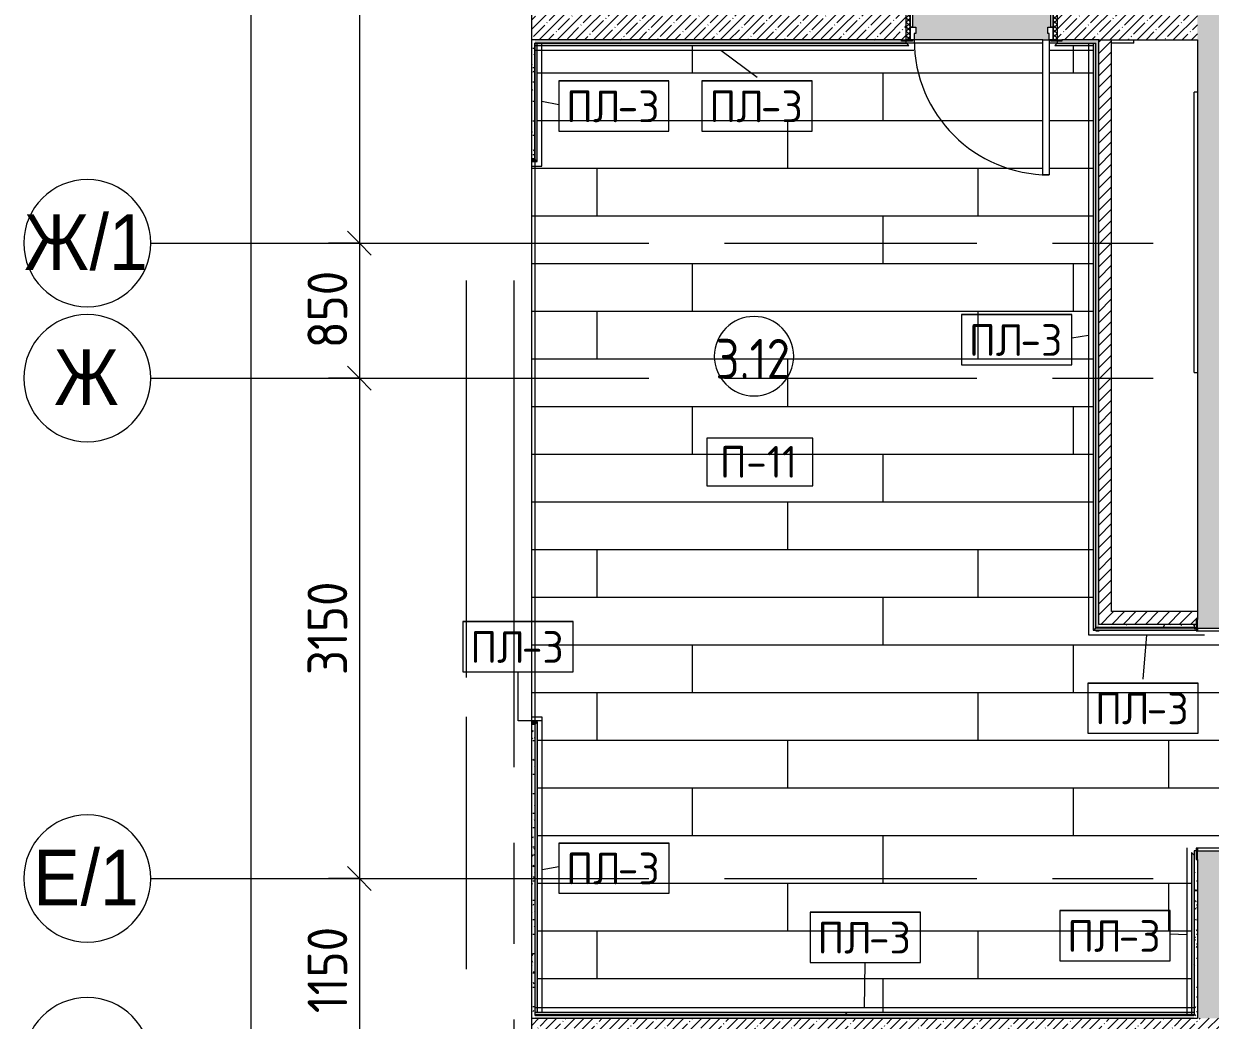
# Model space of a CAD drawing. Header units: millimetres. Extents: x 81773 to 282675, y -8553 to 29000.
# Drawn here: x 81773 to 89241, y 17257 to 23531 of the extents above; entities that cross this region are included whole.
import ezdxf

# ---------------------------------------------------------------- set-up
doc = ezdxf.new("R2010")
doc.units = ezdxf.units.MM
doc.linetypes.add('Осевая', pattern=[3175, 635, -476.25, 1587.5, -476.25])
for name, color, linetype, lineweight in [('A-ANNO-DIMS', 7, 'Continuous', 9), ('A-ANNO-DIMS-100', 7, 'Continuous', 9), ('A-AREA-IDEN', 7, 'Continuous', 9), ('A-DETL-GENF', 7, 'Continuous', 9), ('A-DOOR', 7, 'Continuous', 9), ('A-DOOR-1', 7, 'Continuous', 13), ('A-DOOR-FRAM', 7, 'Continuous', 13), ('A-DOOR-FRAM-1', 7, 'Continuous', 9), ('A-FLOR-IDEN', 7, 'Continuous', 9), ('A-FLOR-PATT', 7, 'Continuous', 9), ('A-GENM-IDEN', 7, 'Continuous', 9), ('A-WALL', 7, 'Continuous', 9), ('I-WALL', 7, 'Continuous', 9), ('Оси', 7, 'Continuous', 9), ('Оси-1', 7, 'Continuous', 20), ('Оси-2', 7, 'Осевая', 9)]:
    doc.layers.add(name, color=color, linetype=linetype, lineweight=lineweight)
for name, color, linetype, lineweight, true_color in [('A-GENM-3', 7, 'Continuous', 9, 0x004000), ('A-WALL-1', 9, 'Continuous', 9, 0x808080), ('A-WALL-FNSH-1', 9, 'Continuous', 9, 0x808080), ('I-WALL-2', 9, 'Continuous', 9, 0x808080)]:
    doc.layers.add(name, color=color, linetype=linetype, lineweight=lineweight, true_color=true_color)
doc.styles.add('Arial', font='arial.ttf', dxfattribs={"width": 0.9, "height": 350})
doc.styles.add('GOST Common', font='GOST_Common.ttf', dxfattribs={"width": 0.9, "height": 250})
doc.styles.add('GOST Common_1', font='GOST_Common.ttf', dxfattribs={"height": 200})
doc.styles.add('ISOCPEUR', font='isocpeur.ttf', dxfattribs={"width": 0.9, "height": 250})
doc.dimstyles.new('ISO-2_5_0_9К_БОЛЬШОЙ', dxfattribs={"dimscale": 304.8, "dimtxt": 248.995294, "dimasz": 0.492126, "dimexe": 0.393701, "dimexo": 0.984252, "dimgap": 0, "dimtad": 1, "dimdec": 0, "dimrnd": 10, "dimzin": 0, "dimdsep": 46, "dimtxsty": 'ISOCPEUR', "dimblk1": 'OBLIQUE', "dimblk2": 'OBLIQUE', "dimsah": 1, "dimcen": 0.09, "dimdle": 0.393701, "dimazin": 0, "dimtfac": 1, "dimtdec": 4, "dimtix": 1, "dimtmove": 0, "dimatfit": 3, "dimfxl": 1, "dimtvp": 1, "dimtolj": 1, "dimtzin": 0, "dimarcsym": 2})
pattern_1 = [(45, (0, 0), (-57.024626, 57.024626), []), (45, (57.025, 0), (-57.024626, 57.024626), [100.806, -20.161, 3.353, -16.808])]
pattern_2 = [(45, (0, 0), (-35.35534, 35.35534), [])]
pattern_3 = [(0, (0, 0), (121.92, 30.48), [10.058, -81.382, 10.058, -81.382, -487.68]), (0, (0, 0), (121.92, 30.48), [-182.88, 10.058, -172.822, 10.058, -81.382, -213.36]), (0, (0, 0), (121.92, 30.48), [-457.2, 10.058, -50.902, 10.058, -142.342]), (120, (45.72, 15.24), (-87.356454, 90.345817), [10.058, -81.382, 10.058, -81.382, -487.68]), (120, (45.72, 15.24), (-87.356454, 90.345817), [-182.88, 10.058, -172.822, 10.058, -81.382, -213.36]), (120, (45.72, 15.24), (-87.356454, 90.345817), [-457.2, 10.058, -50.902, 10.058, -142.342]), (240, (60.96, 76.2), (-34.563546, -120.825817), [10.058, -81.382, 10.058, -81.382, -487.68]), (240, (60.96, 76.2), (-34.563546, -120.825817), [-182.88, 10.058, -172.822, 10.058, -81.382, -213.36]), (240, (60.96, 76.2), (-34.563546, -120.825817), [-457.2, 10.058, -50.902, 10.058, -142.342])]

# ---------------------------------------------------------------- blocks, each defined once
blk = doc.blocks.new('110_Дверь_СКБ_2Ст - Д-1_л_Лестничная клетка EIS60 2-32359692-План раскладки напольных покрытий 3 этажа в осях 23-33')
at = {"layer": 'A-DOOR'}
for centre, radius, start, end in [((662.5, 125), 900, 90, 178.65854), ((-637.5, 125), 400, 3.02744, 90), ((-637.5, 125), 400, 360, 3.02744), ((662.5, 125), 900, 178.65854, 180)]:
    blk.add_arc(centre, radius, start, end, dxfattribs=at)
at = {"layer": 'A-DOOR-1'}
for p, q in [((662.5, 1025), (612.5, 1025)), ((612.5, 1025), (612.5, 146)), ((662.5, 146), (662.5, 1025)), ((-637.5, 525), (-637.5, 146)), ((-587.5, 525), (-637.5, 525)), ((-587.5, 146), (-587.5, 525)), ((-637.5, 146), (-637.5, 125)), ((-637.5, 125), (-587.5, 125)), ((-587.5, 125), (-587.5, 146)), ((612.5, 146), (612.5, 125)), ((612.5, 125), (662.5, 125)), ((662.5, 125), (662.5, 146))]:
    blk.add_line(p, q, dxfattribs=at)
at = {"layer": 'A-DOOR-FRAM'}
for p, q in [((-672.5, 133), (-742.5, 133)), ((-742.5, 133), (-742.5, 125)), ((-742.5, 125), (-672.5, 125)), ((-637.5, 125), (-687.5, 125)), ((-687.5, 125), (-687.5, 45)), ((-672.5, 125), (-672.5, 133)), ((-637.5, 75), (-637.5, 125)), ((-627.5, 75), (-637.5, 75)), ((-627.5, 45), (-627.5, 75)), ((662.5, 75), (652.5, 75)), ((652.5, 75), (652.5, 45)), ((662.5, 125), (662.5, 75)), ((712.5, 125), (662.5, 125)), ((767.5, 133), (697.5, 133)), ((697.5, 133), (697.5, 125)), ((697.5, 125), (767.5, 125)), ((712.5, 45), (712.5, 125)), ((767.5, 125), (767.5, 133)), ((-687.5, 45), (-627.5, 45)), ((-672.5, 45), (-687.5, 45)), ((-687.5, 45), (-687.5, -125)), ((-672.5, -125), (-672.5, 45)), ((652.5, 45), (712.5, 45)), ((712.5, 45), (697.5, 45)), ((697.5, 45), (697.5, -125)), ((712.5, -125), (712.5, 45)), ((-672.5, -125), (-742.5, -125)), ((-742.5, -125), (-742.5, -133)), ((-742.5, -133), (-672.5, -133)), ((-687.5, -125), (-672.5, -125)), ((-672.5, -133), (-672.5, -125)), ((697.5, -125), (712.5, -125)), ((767.5, -125), (697.5, -125)), ((697.5, -125), (697.5, -133)), ((697.5, -133), (767.5, -133)), ((767.5, -133), (767.5, -125))]:
    blk.add_line(p, q, dxfattribs=at)
blk = doc.blocks.new('Плинтус - Плинтус темный _ст_школа_-32887996-План раскладки напольных покрытий 3 этажа в осях 23-33')
at = {"layer": 'A-GENM-3'}
blk.add_hatch(color=256, dxfattribs=at).paths.add_polyline_path([(-15, -15), (731, -15), (731, 0), (0, 0)])
for p, q in [((-45, -45), (731, -45)), ((0, 0), (-15, -15)), ((-15, -15), (731.1, -15))]:
    blk.add_line(p, q, dxfattribs=at)
blk = doc.blocks.new('Плинтус - Плинтус темный _ст_школа_-32887994-План раскладки напольных покрытий 3 этажа в осях 23-33')
at = {"layer": 'A-GENM-3'}
blk.add_hatch(color=256, dxfattribs=at).paths.add_polyline_path([(2338, -15), (2355, -15), (2340, 0), (0, -0.1), (1, -15), (2064.4, -15)])
for p, q in [((0, -15), (2355, -15)), ((0, -45), (2385, -45)), ((2338, 0), (2340, 0)), ((2355, -15), (2340, 0))]:
    blk.add_line(p, q, dxfattribs=at)
blk = doc.blocks.new('Плинтус - Плинтус темный _ст_школа_-32887990-План раскладки напольных покрытий 3 этажа в осях 23-33')
at = {"layer": 'A-GENM-3'}
blk.add_hatch(color=256, dxfattribs=at).paths.add_polyline_path([(3695, -15), (3679, 0), (-1, -1), (0, -15), (3694, -15)])
for p, q in [((-1, -15), (3695, -15)), ((-1, -45), (3725, -45)), ((3695, -15), (3680, 0))]:
    blk.add_line(p, q, dxfattribs=at)
blk = doc.blocks.new('Плинтус - Плинтус темный _ст_школа_-32887984-План раскладки напольных покрытий 3 этажа в осях 23-33')
at = {"layer": 'A-GENM-3'}
blk.add_hatch(color=256, dxfattribs=at).paths.add_polyline_path([(0, 0), (-1, -1), (-1, -15), (4149, -15), (4148, 0), (811.4, 0)])
for p, q in [((-1, -15), (4149.2, -15)), ((-1, -45), (4149, -45)), ((0, 0), (4148, 0))]:
    blk.add_line(p, q, dxfattribs=at)
blk = doc.blocks.new('Плинтус - Плинтус темный _ст_школа_-32887986-План раскладки напольных покрытий 3 этажа в осях 23-33')
at = {"layer": 'A-GENM-3'}
blk.add_hatch(color=256, dxfattribs=at).paths.add_polyline_path([(1008, -1), (1007, 0), (0, 0), (-15, -15), (1008, -15)])
for p, q in [((-45, -45), (1008, -45)), ((0, 0), (-15, -15)), ((-15, -15), (1008.1, -15)), ((0, 0), (1007, 0))]:
    blk.add_line(p, q, dxfattribs=at)
blk = doc.blocks.new('Плинтус - Плинтус темный _ст_школа_-32887988-План раскладки напольных покрытий 3 этажа в осях 23-33')
at = {"layer": 'A-GENM-3'}
blk.add_hatch(color=256, dxfattribs=at).paths.add_polyline_path([(620, -15), (632, -15), (632, -4), (620, -4), (620, 0), (0, 0), (-15, -15), (444.2, -15)])
for p, q in [((-45, -45), (685, -45)), ((-15, -15), (632, -15)), ((0, 0), (620, 0))]:
    blk.add_line(p, q, dxfattribs=at)
blk = doc.blocks.new('Плинтус - Плинтус темный _ст_школа_-32887981-План раскладки напольных покрытий 3 этажа в осях 23-33')
at = {"layer": 'A-GENM-3'}
blk.add_hatch(color=256, dxfattribs=at).paths.add_polyline_path([(15, 0), (15, -15), (1845, -15), (1830, 0), (104.8, 0)])
for p, q in [((-1.2, -15), (0, -15)), ((15, 0), (1830, 0)), ((15, -15), (1845, -15)), ((15, -45), (1875, -45)), ((1845, -15), (1830, 0))]:
    blk.add_line(p, q, dxfattribs=at)
blk = doc.blocks.new('Плинтус - Плинтус темный _ст_школа_-32864409-План раскладки напольных покрытий 3 этажа в осях 23-33')
at = {"layer": 'A-GENM-3'}
blk.add_hatch(color=256, dxfattribs=at).paths.add_polyline_path([(0, 0), (-15, -15), (20.3, -15), (20.3, 0)])
for p, q in [((-45, -45), (20.3, -45)), ((0, 0), (-15, -15)), ((-15, -15), (20.3, -15)), ((0, 0), (20.3, 0))]:
    blk.add_line(p, q, dxfattribs=at)
blk = doc.blocks.new('Плинтус - Плинтус темный _ст_школа_-32887992-План раскладки напольных покрытий 3 этажа в осях 23-33')
at = {"layer": 'A-GENM-3'}
blk.add_hatch(color=256, dxfattribs=at).paths.add_polyline_path([(227, -15), (227, 0), (0, 0), (-15, -15), (49.6, -15)])
for p, q in [((-45, -45), (227, -45)), ((0, 0), (-15, -15)), ((-15, -15), (227, -15)), ((0, 0), (227, 0))]:
    blk.add_line(p, q, dxfattribs=at)
blk = doc.blocks.new('Плинтус - Плинтус темный _ст_школа_-32864415-План раскладки напольных покрытий 3 этажа в осях 23-33')
at = {"layer": 'A-GENM-3'}
blk.add_hatch(color=256, dxfattribs=at).paths.add_polyline_path([(1966.6, -15), (2000.9, -15), (1985.9, 0), (1966.6, 0)])
for p, q in [((1966.6, 0), (1985.9, 0)), ((1966.6, -15), (2000.9, -15)), ((1966.6, -45), (2030.9, -45))]:
    blk.add_line(p, q, dxfattribs=at)
blk = doc.blocks.new('Плинтус - Плинтус темный _ст_школа_-32887982-План раскладки напольных покрытий 3 этажа в осях 23-33')
at = {"layer": 'A-GENM-3'}
blk.add_hatch(color=256, dxfattribs=at).paths.add_polyline_path([(0, 0), (-15, -15), (1950.7, -15), (1949.7, 0), (1159.6, 0)])
for p, q in [((-45, -45), (1950.7, -45)), ((0, 0), (-15, -15)), ((-15, -15), (1950.9, -15)), ((0, 0), (1949.7, 0))]:
    blk.add_line(p, q, dxfattribs=at)
blk = doc.blocks.new('110_Дверь_СКБ_1Ст_Внутренняя1 - Д-8а 950x2100h _книгохранилище_ огнестойкая дверь_-32656878-План раскладки напольных покрытий 3 этажа в осях 23-33')
at = {"layer": 'A-DOOR'}
h = blk.add_hatch(dxfattribs=at)
h.set_pattern_fill('FP_48', color=256, style=0, pattern_type=2)
h.set_pattern_definition([(225, (1826.41, -189.685), (-14.14214, 14.14214), []), (135, (1826.41, -189.685), (14.14214, 14.14214), [])])
h.paths.add_polyline_path([(487.5, -125), (487.5, 125), (462.5, 125), (462.5, -125)])
at = {"layer": 'A-DOOR-FRAM-1'}
h = blk.add_hatch(dxfattribs=at)
h.set_pattern_fill('FP_49', color=256, style=0, pattern_type=2)
h.set_pattern_definition([(315, (-296.384, -189.685), (-14.1421, -14.1421), []), (225, (-296.384, -189.685), (-14.1421, 14.1421), [])])
h.paths.add_polyline_path([(-437.5, -125), (-437.5, 125), (-462.5, 125), (-462.5, -125)])
at = {"layer": 'A-DOOR'}
blk.add_arc((437.5, -125), 850, 180, 270, dxfattribs=at)
at = {"layer": 'A-DOOR-1'}
for p, q in [((397.5, -125), (437.5, -125)), ((397.5, -975), (397.5, -125)), ((437.5, -125), (437.5, -975)), ((437.5, -975), (397.5, -975))]:
    blk.add_line(p, q, dxfattribs=at)
at = {"layer": 'A-DOOR-FRAM'}
for p, q in [((-492.5, 133), (-422.5, 133)), ((-492.5, 125), (-492.5, 133)), ((-422.5, 125), (-492.5, 125)), ((-462.5, 125), (-437.5, 125)), ((-462.5, -125), (-462.5, 125)), ((-437.5, 125), (-437.5, -125)), ((-437.5, 125), (-422.5, 125)), ((-437.5, -45), (-437.5, 125)), ((-422.5, 133), (-422.5, 125)), ((-422.5, 125), (-422.5, -45)), ((447.5, 125), (447.5, 133)), ((447.5, 133), (517.5, 133)), ((447.5, -45), (447.5, 125)), ((447.5, 125), (462.5, 125)), ((517.5, 125), (447.5, 125)), ((462.5, -125), (462.5, 125)), ((462.5, 125), (487.5, 125)), ((462.5, 125), (462.5, -45)), ((487.5, 125), (487.5, -125)), ((517.5, 133), (517.5, 125)), ((-437.5, -45), (-402.5, -45)), ((-437.5, -125), (-437.5, -45)), ((-422.5, -45), (-437.5, -45)), ((-402.5, -45), (-402.5, -85)), ((427.5, -45), (462.5, -45)), ((427.5, -85), (427.5, -45)), ((462.5, -45), (447.5, -45)), ((462.5, -45), (462.5, -125)), ((-492.5, -125), (-422.5, -125)), ((-492.5, -133), (-492.5, -125)), ((-422.5, -133), (-492.5, -133)), ((-437.5, -125), (-462.5, -125)), ((-437.5, -124), (-422.5, -124)), ((-437.5, -125), (-437.5, -124)), ((-412.5, -125), (-437.5, -125)), ((-422.5, -125), (-437.5, -125)), ((-422.5, -124), (-422.5, -125)), ((-422.5, -125), (-422.5, -133)), ((-412.5, -85), (-412.5, -125)), ((-402.5, -85), (-412.5, -85)), ((437.5, -85), (427.5, -85)), ((437.5, -125), (437.5, -85)), ((462.5, -125), (437.5, -125)), ((447.5, -125), (447.5, -124)), ((447.5, -124), (462.5, -124)), ((462.5, -125), (447.5, -125)), ((447.5, -133), (447.5, -125)), ((447.5, -125), (517.5, -125)), ((517.5, -133), (447.5, -133)), ((462.5, -124), (462.5, -125)), ((487.5, -125), (462.5, -125)), ((517.5, -125), (517.5, -133))]:
    blk.add_line(p, q, dxfattribs=at)
blk = doc.blocks.new('DET_L_Линия разрыва - М100-30674062-План раскладки напольных покрытий 3 этажа в осях 23-33')
at = {"layer": 'A-DETL-GENF'}
blk.add_line((13519.4, 0), (35.2, 0), dxfattribs=at)
blk = doc.blocks.new('Ось сетки - D8-29747960-План раскладки напольных покрытий 3 этажа в осях 23-33')
at = {"layer": 'Оси-1'}
for start, end in [(360, 180), (180, 360)]:
    blk.add_arc((0, 0), 4, start, end, dxfattribs=at)
blk = doc.blocks.new('Mark Reiling - Mark Reiling-26174330-План раскладки напольных покрытий 3 этажа в осях 23-33')
at = {"layer": 'A-GENM-IDEN'}
for p, q in [((-3.47, 1.49), (-3.47, -1.663)), ((-3.47, 1.49), (3.47, 1.49)), ((3.47, 1.49), (-3.47, 1.49)), ((-3.47, 1.49), (-3.47, -1.663)), ((3.47, -1.663), (3.47, 1.49)), ((3.47, -1.663), (3.47, 1.49)), ((-3.47, -1.663), (3.47, -1.663)), ((-3.47, -1.663), (3.47, -1.663))]:
    blk.add_line(p, q, dxfattribs=at)
blk = doc.blocks.new('М_перекрытий_ЭП - Типоразмер-25383776-План раскладки напольных покрытий 3 этажа в осях 23-33')
at = {"layer": 'A-FLOR-IDEN'}
for p, q in [((3.352, 1.578), (-3.336, 1.578)), ((-3.336, 1.578), (-3.336, -1.406)), ((3.352, -1.406), (3.352, 1.578)), ((-3.336, -1.406), (3.352, -1.406))]:
    blk.add_line(p, q, dxfattribs=at)
blk = doc.blocks.new('Марка_Помещения - Номер-25198446-План раскладки напольных покрытий 3 этажа в осях 23-33')
at = {"layer": 'A-AREA-IDEN'}
for start, end in [(360, 180), (180, 360)]:
    blk.add_arc((0, 0), 2.5, start, end, dxfattribs=at)
blk = doc.blocks.new('DIMBLOCK29-План раскладки напольных покрытий 3 этажа в осях 23-33')
at = {"layer": 'A-ANNO-DIMS-100'}
for p, q in [((83885.8, 27120), (83885.8, 22150)), ((83691.9, 27000), (84005.8, 27000)), ((83885.8, 27000), (83691.9, 27000)), ((83691.9, 22150), (84005.8, 22150)), ((83885.8, 22150), (83691.9, 22150))]:
    blk.add_line(p, q, dxfattribs=at)
at = {"layer": 'A-ANNO-DIMS-100', "lineweight": 20}
for p, q in [((83885.8, 27000), (83810.8, 27075)), ((83885.8, 27000), (83960.8, 26925)), ((83885.8, 22150), (83810.8, 22225)), ((83885.8, 22150), (83960.8, 22075))]:
    blk.add_line(p, q, dxfattribs=at)
at = {"layer": 'A-ANNO-DIMS-100', "color": 0, "insert": (83559.2, 24247), "char_height": 250, "width": 787.208, "attachment_point": 1, "rotation": 90, "line_spacing_factor": 1.149209, "style": 'ISOCPEUR'}
blk.add_mtext('4850', dxfattribs=at)
blk = doc.blocks.new('_Oblique')
at = {"color": 0, "linetype": 'ByBlock', "lineweight": -2}
blk.add_line((-0.5, -0.5), (0.5, 0.5), dxfattribs=at)
blk = doc.blocks.new('DIMBLOCK30-План раскладки напольных покрытий 3 этажа в осях 23-33')
at = {"layer": 'A-ANNO-DIMS-100', "lineweight": 20}
for p, q in [((83885.8, 22150), (83810.8, 22225)), ((83885.8, 22150), (83960.8, 22075)), ((83885.8, 21300), (83810.8, 21375)), ((83885.8, 21300), (83960.8, 21225))]:
    blk.add_line(p, q, dxfattribs=at)
at = {"layer": 'A-ANNO-DIMS-100'}
for p, q in [((83691.9, 22150), (84005.8, 22150)), ((83885.8, 22150), (83691.9, 22150)), ((83885.8, 22150), (83885.8, 21300)), ((83691.9, 21300), (84005.8, 21300)), ((83885.8, 21300), (83691.9, 21300))]:
    blk.add_line(p, q, dxfattribs=at)
at = {"layer": 'A-ANNO-DIMS-100', "color": 0, "insert": (83559.2, 21488), "char_height": 250, "width": 568.858, "attachment_point": 1, "rotation": 90, "line_spacing_factor": 1.149209, "style": 'ISOCPEUR'}
blk.add_mtext('850', dxfattribs=at)
blk = doc.blocks.new('DIMBLOCK31-План раскладки напольных покрытий 3 этажа в осях 23-33')
at = {"layer": 'A-ANNO-DIMS-100', "lineweight": 20}
for p, q in [((83885.8, 21300), (83810.8, 21375)), ((83885.8, 21300), (83960.8, 21225)), ((83885.8, 18150), (83810.8, 18225)), ((83885.8, 18150), (83960.8, 18075))]:
    blk.add_line(p, q, dxfattribs=at)
at = {"layer": 'A-ANNO-DIMS-100'}
for p, q in [((83691.9, 21300), (84005.8, 21300)), ((83885.8, 21300), (83691.9, 21300)), ((83885.8, 21300), (83885.8, 18150)), ((83691.9, 18150), (84005.8, 18150)), ((83885.8, 18150), (83691.9, 18150))]:
    blk.add_line(p, q, dxfattribs=at)
at = {"layer": 'A-ANNO-DIMS-100', "color": 0, "insert": (83559.2, 19430.5), "char_height": 250, "width": 706.764, "attachment_point": 1, "rotation": 90, "line_spacing_factor": 1.149209, "style": 'ISOCPEUR'}
blk.add_mtext('3150', dxfattribs=at)
blk = doc.blocks.new('DIMBLOCK32-План раскладки напольных покрытий 3 этажа в осях 23-33')
at = {"layer": 'A-ANNO-DIMS-100', "lineweight": 20}
for p, q in [((83885.8, 18150), (83810.8, 18225)), ((83885.8, 18150), (83960.8, 18075)), ((83885.8, 17000), (83810.8, 17075)), ((83885.8, 17000), (83960.8, 16925))]:
    blk.add_line(p, q, dxfattribs=at)
at = {"layer": 'A-ANNO-DIMS-100'}
for p, q in [((83691.9, 18150), (84005.8, 18150)), ((83885.8, 18150), (83691.9, 18150)), ((83885.8, 18150), (83885.8, 17000)), ((83691.9, 17000), (84005.8, 17000)), ((83885.8, 17000), (83691.9, 17000))]:
    blk.add_line(p, q, dxfattribs=at)
at = {"layer": 'A-ANNO-DIMS-100', "color": 0, "insert": (83559.2, 17302.1), "char_height": 250, "width": 655.049, "attachment_point": 1, "rotation": 90, "line_spacing_factor": 1.149209, "style": 'ISOCPEUR'}
blk.add_mtext('1150', dxfattribs=at)
blk = doc.blocks.new('DIMBLOCK41-План раскладки напольных покрытий 3 этажа в осях 23-33')
at = {"layer": 'A-ANNO-DIMS-100'}
for p, q in [((83203, 27120), (83203, -120)), ((83009.1, 27000), (83323, 27000)), ((83203, 27000), (83009.1, 27000)), ((83009.1, 0), (83323, 0)), ((83203, 0), (83009.1, 0))]:
    blk.add_line(p, q, dxfattribs=at)
at = {"layer": 'A-ANNO-DIMS-100', "lineweight": 20}
for p, q in [((83203, 27000), (83128, 27075)), ((83203, 27000), (83278, 26925)), ((83203, 0), (83128, 75)), ((83203, 0), (83278, -75))]:
    blk.add_line(p, q, dxfattribs=at)
at = {"layer": 'A-ANNO-DIMS-100', "color": 0, "insert": (82876.4, 13105), "char_height": 250, "width": 948.097, "attachment_point": 1, "rotation": 90, "line_spacing_factor": 1.149209, "style": 'ISOCPEUR'}
blk.add_mtext('27000', dxfattribs=at)

msp = doc.modelspace()

# ---------------------------------------------------------------- hatches: boundary and pattern name
at = {"layer": 'A-FLOR-PATT'}
h = msp.add_hatch(color=256, dxfattribs=at)
h.paths.add_polyline_path([(88188, 23430), (88228, 23430), (88228, 23470), (88218, 23470), (88218, 23510), (88238, 23510), (88238, 23688), (88278, 23688), (88278, 23700), (89140, 23701), (89140, 26830), (84990, 26829), (84990, 23700), (87328, 23700), (87328, 23688), (87368, 23688), (87368, 23510), (87388, 23510), (87388, 23470), (87378, 23470), (87378, 23430), (87691, 23430)])
h.paths.add_polyline_path([(88050.7, 26550), (88038.2, 26550), (88038.2, 26568), (88055.7, 26568), (88055.7, 26614), (88038.2, 26614), (88038.2, 26632), (88055.7, 26632), (88055.7, 26656.8), (88038.2, 26657.5), (88038.2, 26671.2), (88055.7, 26671.5), (88055.7, 26696), (88038.2, 26696.7), (88038.2, 26714), (88738.2, 26714), (88738.2, 26696), (88720.7, 26696), (88720.7, 26671.2), (88738.2, 26670.5), (88737.6, 26656.8), (88720.7, 26656.5), (88720.7, 26632), (88738.2, 26632), (88738.2, 26614), (88720.7, 26614), (88720.7, 26568), (88738.2, 26568), (88738.2, 26550), (88075.7, 26550)])
h.paths.add_polyline_path([(88645.9, 26568), (88705.7, 26568), (88705.7, 26614), (88070.7, 26614), (88070.7, 26568), (88327.6, 26568)])
h.paths.add_polyline_path([(88070.7, 26632), (88705.7, 26632), (88705.7, 26696), (88070.7, 26696), (88070.7, 26664)])
h.paths.add_polyline_path([(88061.8, 26662.6), (88063.2, 26664), (88060.9, 26665.4), (88061.3, 26664)])
h = msp.add_hatch(dxfattribs=at)
h.set_pattern_fill('FP_36', color=256, style=0, pattern_type=2)
h.set_pattern_definition([(0, (80581, 17521), (0, 300), []), (90, (80581, 17521), (-600, 600), [300, -2100]), (90, (81781, 17821), (-600, 600), [300, -2100])])
h.paths.add_polyline_path([(89124, 17290), (89124, 17291), (88327.6, 17290)])
h.paths.add_polyline_path([(89140, 17290), (89139, 17291), (89139, 17290)])
h.paths.add_polyline_path([(84991, 17290), (84991, 17291), (84990, 17291), (84990, 17290)])
h.paths.add_polyline_path([(85781.1, 17306), (89124, 17306), (89124, 18313), (89139, 18298), (89140, 18325), (89152, 18325), (89152, 18340), (89330, 18340), (89330, 18385), (89360, 18385), (89360, 18375), (89410, 18375), (89409.9, 19675), (89360, 19675), (89360, 19665), (89330, 19665), (89330, 19710), (89152, 19710), (89152, 19714), (88505, 19714), (88505, 23394), (88263, 23394), (88278, 23409), (88278, 23410), (88278, 23422), (88238, 23422), (88238, 23430), (88228, 23430), (88228, 22580), (88188, 22580), (88188, 23430), (87368, 23430), (87368, 23422), (87328, 23422), (87328, 23410.1), (87330.1, 23410), (87345, 23395.1), (85005, 23395.1), (85005, 22664), (84970.7, 22664), (84970.7, 19136), (85006, 19136), (85006, 17306), (85144.5, 17306)])
h.paths.add_polyline_path([(84991, 17306), (84990, 19121), (84990, 19120), (84990, 17306)])
h.paths.add_polyline_path([(89140, 19729), (89140, 19730), (88964.2, 19729)])
at = {"layer": 'I-WALL'}
h = msp.add_hatch(dxfattribs=at)
h.set_pattern_fill('FP_4', color=256, style=0, pattern_type=2)
h.set_pattern_definition(pattern_1)
h.paths.add_polyline_path([(89160, 17270), (89410, 17270), (89410, 18325), (89160, 18325), (89160, 17828.4)])
h.paths.add_polyline_path([(89410, 19725), (89410, 27100), (89160, 27100), (89160, 19725), (89360, 19725)])
h = msp.add_hatch(dxfattribs=at)
h.set_pattern_fill('FP_4', color=256, style=0, pattern_type=2)
h.set_pattern_definition(pattern_1)
h.paths.add_polyline_path([(89160, 23430), (89160, 23680), (88278, 23680), (88278, 23430), (88964.2, 23430)])
h.paths.add_polyline_path([(87298, 23430), (87328, 23430), (87328, 23680), (84970.7, 23680), (84970.7, 23430), (87054.4, 23430)])
h = msp.add_hatch(dxfattribs=at)
h.set_pattern_fill('FP_5', color=256, style=0, pattern_type=2)
h.set_pattern_definition(pattern_2)
h.paths.add_polyline_path([(88620, 19750), (88620, 23430), (88540, 23430), (88540, 19750)])
h = msp.add_hatch(dxfattribs=at)
h.set_pattern_fill('FP_5', color=256, style=0, pattern_type=2)
h.set_pattern_definition(pattern_2)
h.paths.add_polyline_path([(88620, 19750), (89152, 19750), (89152, 19780), (89160, 19780), (89160, 19830), (88620, 19830)])
h = msp.add_hatch(dxfattribs=at)
h.set_pattern_fill('FP_4', color=256, style=0, pattern_type=2)
h.set_pattern_definition(pattern_1)
h.paths.add_polyline_path([(86270, 17050), (86490, 17050), (86490, 17270), (84970.7, 17270), (84970.7, 17050), (85781.1, 17050)])
h = msp.add_hatch(dxfattribs=at)
h.set_pattern_fill('FP_4', color=256, style=0, pattern_type=2)
h.set_pattern_definition(pattern_1)
h.paths.add_polyline_path([(92810, 17050), (92810, 17270), (86490, 17270), (86490, 17050), (92790, 17050)])
at = {"layer": 'I-WALL-2'}
h = msp.add_hatch(dxfattribs=at)
h.set_pattern_fill('FP_35', color=256, style=0, pattern_type=2)
h.set_pattern_definition(pattern_3)
h.paths.add_polyline_path([(84970.7, 22680), (84990, 22680), (84990, 23430), (84970.7, 23429.3), (84970.7, 22699.3)])
h = msp.add_hatch(dxfattribs=at)
h.set_pattern_fill('FP_35', color=256, style=0, pattern_type=2)
h.set_pattern_definition(pattern_3)
h.paths.add_polyline_path([(85144.5, 23410), (87328, 23410), (87328, 23422), (87298, 23422), (87298, 23430), (84990, 23430), (84991, 23410)])
h.paths.add_polyline_path([(88327.6, 23410), (88540, 23410), (88540, 23430), (88308, 23430), (88308, 23422), (88278, 23422), (88278, 23410), (88308, 23410)])
h = msp.add_hatch(dxfattribs=at)
h.set_pattern_fill('FP_35', color=256, style=0, pattern_type=2)
h.set_pattern_definition(pattern_3)
h.paths.add_polyline_path([(88540, 19730), (88540, 23410), (88520, 23409), (88520, 19730)])
h = msp.add_hatch(dxfattribs=at)
h.set_pattern_fill('FP_35', color=256, style=0, pattern_type=2)
h.set_pattern_definition(pattern_3)
h.paths.add_polyline_path([(88540, 19730), (89152, 19730.3), (89152, 19750), (88540, 19750)])
h = msp.add_hatch(dxfattribs=at)
h.set_pattern_fill('FP_35', color=256, style=0, pattern_type=2)
h.set_pattern_definition(pattern_3)
h.paths.add_polyline_path([(89140, 17270), (89160, 17270), (89158.9, 18270), (89152, 18270), (89152, 18325), (89140, 18325), (89140, 17290)])
h.paths.add_polyline_path([(89140, 19725), (89152, 19725), (89152, 19750), (89140, 19750), (89140, 19729)])
h = msp.add_hatch(dxfattribs=at)
h.set_pattern_fill('FP_35', color=256, style=0, pattern_type=2)
h.set_pattern_definition(pattern_3)
h.paths.add_polyline_path([(84990, 17270), (84990, 19120), (84970.7, 19120), (84970.7, 17270)])
h = msp.add_hatch(dxfattribs=at)
h.set_pattern_fill('FP_35', color=256, style=0, pattern_type=2)
h.set_pattern_definition(pattern_3)
h.paths.add_polyline_path([(89140, 17270), (89139, 17290), (84990, 17290), (84990, 17270), (88327.6, 17270)])

# ---------------------------------------------------------------- linework, layer by layer
at = {"layer": 'A-GENM-IDEN'}
for p, q in [((86160, 23365.1), (86389, 23195.6)), ((85035, 23044.6), (85140.3, 23023.6)), ((88475, 21569), (88369.7, 21552.5)), ((88840, 19684), (88817.5, 19405.2)), ((84884.4, 19143.5), (84884.4, 19447.8)), ((85036, 19143.5), (84884.4, 19143.5)), ((85036, 18206), (85141.3, 18225.6)), ((89094, 17794.5), (88988.7, 17800.4)), ((87065, 17336), (87069.4, 17617.8))]:
    msp.add_line(p, q, dxfattribs=at)
at = {"layer": 'A-WALL'}
for p, q in [((87298, 23430), (84970.7, 23430)), ((84990, 22680), (84990, 23410)), ((87328, 23410), (84990, 23410)), ((88278, 23410), (88520, 23410)), ((88540, 23430), (88308, 23430)), ((88520, 19730), (88520, 23410)), ((88540, 19750), (88540, 23430)), ((89152, 19750), (88540, 19750)), ((89140, 19725), (89140, 19729)), ((84990, 19120), (84990, 17290)), ((89140, 18325), (89140, 17290)), ((89160, 18270), (89160, 17270)), ((84970.7, 17270), (89160, 17270)), ((84990, 17290), (89140, 17290))]:
    msp.add_line(p, q, dxfattribs=at)
at = {"layer": 'A-WALL-1'}
for p, q in [((87328, 23410), (87328, 23422)), ((88278, 23422), (88278, 23410)), ((88540, 23430), (89160, 23430)), ((88620, 19830), (88620, 23430)), ((89160, 23430), (89160, 19780)), ((84990, 22680), (84991, 22680)), ((89160, 19830), (88620, 19830)), ((89140, 19750), (89140, 19729)), ((89140, 19730), (89152, 19730)), ((89140, 19725), (89152, 19725)), ((84990, 19120), (84970.7, 19120)), ((89152, 18325), (89140, 18325))]:
    msp.add_line(p, q, dxfattribs=at)
at = {"layer": 'A-WALL-FNSH-1'}
for p, q in [((84991, 22679), (84991, 23409)), ((84991, 23409), (87328, 23409)), ((87328, 23409), (87328, 23410)), ((88278, 23410), (88278, 23409)), ((88278, 23409), (88519, 23409)), ((88519, 23409), (88519, 19729)), ((84990, 22680), (84970.7, 22680)), ((84970.7, 22679), (84991, 22679)), ((88519, 19729), (89139, 19729)), ((89140, 19730), (88520, 19730)), ((89139, 19729), (89139, 19725)), ((89139, 19725), (89140, 19725)), ((84991, 19121), (84970.7, 19121)), ((84991, 17291), (84991, 19121)), ((89139, 18325), (89139, 17291)), ((89140, 18325), (89139, 18325)), ((89139, 17291), (84991, 17291))]:
    msp.add_line(p, q, dxfattribs=at)
at = {"layer": 'I-WALL'}
for p, q in [((88188, 23410), (87330.1, 23410)), ((88188, 23430), (87378, 23430)), ((88278, 23410), (88228, 23410)), ((88760, 23410), (88620, 23410)), ((88760, 23410), (88760, 23430)), ((89140, 21335.8), (89140, 23100)), ((89160, 23100), (89140, 23100)), ((84990, 22664), (84990, 19136)), ((89140, 21335.8), (89160, 21335.8)), ((88521.7, 19710), (88521.7, 19714)), ((88521.7, 19710), (88541.7, 19710)), ((88541.7, 19714), (88541.7, 19710))]:
    msp.add_line(p, q, dxfattribs=at)
at = {"layer": 'Оси'}
for p, q in [((82572.9, 22150), (85072.9, 22150)), ((84560, 19415.1), (84560, 21915.1)), ((84860, 19415.1), (84860, 21915.1)), ((82572.9, 21300), (85072.9, 21300)), ((82572.9, 18150), (85072.9, 18150))]:
    msp.add_line(p, q, dxfattribs=at)
at = {"layer": 'Оси-2'}
for p, q in [((85072.9, 22150), (90740, 22150)), ((85072.9, 21300), (122580, 21300)), ((84560, 593.7), (84560, 19415.1)), ((84860, 1863.7), (84860, 19415.1)), ((85072.9, 18150), (122760, 18150))]:
    msp.add_line(p, q, dxfattribs=at)

# ---------------------------------------------------------------- block references
at = {"layer": 'A-AREA-IDEN', "xscale": 99.99999999999993, "yscale": 99.99999999999993, "zscale": 99.99999999999993}
msp.add_blockref('Марка_Помещения - Номер-25198446-План раскладки напольных покрытий 3 этажа в осях 23-33', (86369.5, 21438.3), dxfattribs=at)
at = {"layer": 'A-DETL-GENF', "rotation": 270.0000000000003}
msp.add_blockref('DET_L_Линия разрыва - М100-30674062-План раскладки напольных покрытий 3 этажа в осях 23-33', (84970.7, 27380.8), dxfattribs=at)
at = {"layer": 'A-DOOR'}
msp.add_blockref('110_Дверь_СКБ_1Ст_Внутренняя1 - Д-8а 950x2100h _книгохранилище_ огнестойкая дверь_-32656878-План раскладки напольных покрытий 3 этажа в осях 23-33', (87790.5, 23555), dxfattribs=at)
at = {"layer": 'A-DOOR', "rotation": 269.9999999999998}
msp.add_blockref('110_Дверь_СКБ_2Ст - Д-1_л_Лестничная клетка EIS60 2-32359692-План раскладки напольных покрытий 3 этажа в осях 23-33', (89285, 19037.5), dxfattribs=at)
at = {"layer": 'A-FLOR-IDEN', "xscale": 99.99999999999993, "yscale": 99.99999999999993, "zscale": 99.99999999999993}
msp.add_blockref('М_перекрытий_ЭП - Типоразмер-25383776-План раскладки напольных покрытий 3 этажа в осях 23-33', (86405.3, 20763.4), dxfattribs=at)
at = {"layer": 'A-GENM-3'}
for name, p, rotation in [('Плинтус - Плинтус темный _ст_школа_-32887996-План раскладки напольных покрытий 3 этажа в осях 23-33', (84990, 22679), 90), ('Плинтус - Плинтус темный _ст_школа_-32887990-План раскладки напольных покрытий 3 этажа в осях 23-33', (88520, 23409), 270), ('Плинтус - Плинтус темный _ст_школа_-32864409-План раскладки напольных покрытий 3 этажа в осях 23-33', (84991, 19121), 180), ('Плинтус - Плинтус темный _ст_школа_-32887981-План раскладки напольных покрытий 3 этажа в осях 23-33', (84991, 17291), 90), ('Плинтус - Плинтус темный _ст_школа_-32887986-План раскладки напольных покрытий 3 этажа в осях 23-33', (89139, 18298), 270), ('Плинтус - Плинтус темный _ст_школа_-32887984-План раскладки напольных покрытий 3 этажа в осях 23-33', (89139, 17291), 180), ('Плинтус - Плинтус темный _ст_школа_-32887982-План раскладки напольных покрытий 3 этажа в осях 23-33', (86940.7, 17291), 180)]:
    msp.add_blockref(name, p, dxfattribs=dict(at, rotation=rotation))
for name, p in [('Плинтус - Плинтус темный _ст_школа_-32887994-План раскладки напольных покрытий 3 этажа в осях 23-33', (84990, 23410.1)), ('Плинтус - Плинтус темный _ст_школа_-32887992-План раскладки напольных покрытий 3 этажа в осях 23-33', (88278, 23409)), ('Плинтус - Плинтус темный _ст_школа_-32864415-План раскладки напольных покрытий 3 этажа в осях 23-33', (83004.1, 22679)), ('Плинтус - Плинтус темный _ст_школа_-32887988-План раскладки напольных покрытий 3 этажа в осях 23-33', (88520, 19729))]:
    msp.add_blockref(name, p, dxfattribs=at)
at = {"layer": 'A-GENM-IDEN', "xscale": 99.99999999999993, "yscale": 99.99999999999993, "zscale": 99.99999999999993}
for p in [(85487.3, 23022.1), (86389, 23022.1), (88022.7, 21550.9), (84884.4, 19618.3), (88817.5, 19231.7), (85488.3, 18224.1), (87069.4, 17788.3), (88641.7, 17798.9)]:
    msp.add_blockref('Mark Reiling - Mark Reiling-26174330-План раскладки напольных покрытий 3 этажа в осях 23-33', p, dxfattribs=at)
at = {"layer": 'Оси-1', "xscale": 99.99999999999993, "yscale": 99.99999999999993, "zscale": 99.99999999999993, "rotation": 269.9999999999994}
for p in [(82172.9, 22150), (82172.9, 21300), (82172.9, 18150), (82172.9, 17000)]:
    msp.add_blockref('Ось сетки - D8-29747960-План раскладки напольных покрытий 3 этажа в осях 23-33', p, dxfattribs=at)

# ---------------------------------------------------------------- texts
at = {"layer": 'A-AREA-IDEN', "insert": (86127.7, 21546.8), "char_height": 250, "width": 606.076, "attachment_point": 1, "style": 'GOST Common'}
msp.add_mtext('3.12', dxfattribs=at)
at = {"layer": 'A-FLOR-IDEN', "char_height": 200, "attachment_point": 1, "style": 'GOST Common_1'}
for s, insert, width in [('\\fGOST Common|b0|i0|c204|p34|;П', (86154.7, 20873.1), 200.422), ('-11', (86320, 20873.1), 416.877)]:
    msp.add_mtext(s, dxfattribs=dict(at, insert=insert, width=width))
at = {"layer": 'A-GENM-IDEN', "char_height": 200, "attachment_point": 1, "style": 'GOST Common_1'}
for s, insert, width in [('ПЛ', (85186.7, 23111.1), 392.827), ('-3', (85510.8, 23111.1), 344.726), ('ПЛ', (86088.4, 23111.1), 392.827), ('-3', (86412.5, 23111.1), 344.726), ('ПЛ', (87722.1, 21640), 392.827), ('-3', (88046.2, 21640), 344.726), ('ПЛ', (84583.8, 19707.4), 392.827), ('-3', (84907.9, 19707.4), 344.726), ('ПЛ', (88516.9, 19320.8), 392.827), ('-3', (88841, 19320.8), 344.726), ('ПЛ', (85187.7, 18313.1), 392.827), ('-3', (85511.8, 18313.1), 344.726), ('ПЛ', (86768.9, 17877.4), 392.827), ('-3', (87093, 17877.4), 344.726), ('ПЛ', (88341.1, 17888), 392.827), ('-3', (88665.2, 17888), 344.726)]:
    msp.add_mtext(s, dxfattribs=dict(at, insert=insert, width=width))
at = {"layer": 'Оси', "char_height": 350, "attachment_point": 1, "style": 'Arial'}
for s, insert, width in [('\\fArial|b0|i0|c204|p34|;\\W.9;Ж', (81776.2, 22331), 497.848), ('/1', (82187, 22331), 454.557), ('\\fArial|b0|i0|c204|p34|;\\W.9;Ж', (81963.9, 21481), 497.848), ('\\fArial|b0|i0|c204|p34|;\\W.9;Е', (81832.9, 18331), 360.759), ('/1', (82130.6, 18331), 454.557)]:
    msp.add_mtext(s, dxfattribs=dict(at, insert=insert, width=width))

# ---------------------------------------------------------------- dimensions: what is measured, and where the dimension line sits
at = {"layer": 'A-ANNO-DIMS'}
for base, p1, p2, override, picture, middle in [((83203, 0), (83309.1, 27000), (83309.1, 0), {"dimpost": '<>', "dimfxl": 26999.999823}, 'DIMBLOCK41-План раскладки напольных покрытий 3 этажа в осях 23-33', (83078, 13500)), ((83885.8, 22150), (83991.9, 27000), (83991.9, 22150), {"dimpost": '<>', "dimfxl": 4849.999753}, 'DIMBLOCK29-План раскладки напольных покрытий 3 этажа в осях 23-33', (83760.8, 24575)), ((83885.8, 21300), (83991.9, 22150), (83991.9, 21300), {"dimpost": '<>', "dimfxl": 850}, 'DIMBLOCK30-План раскладки напольных покрытий 3 этажа в осях 23-33', (83760.8, 21725)), ((83885.8, 18150), (83991.9, 21300), (83991.9, 18150), {"dimpost": '<>', "dimfxl": 3150}, 'DIMBLOCK31-План раскладки напольных покрытий 3 этажа в осях 23-33', (83760.8, 19725)), ((83885.8, 17000), (83991.9, 18150), (83991.9, 17000), {"dimpost": '<>', "dimfxl": 1150}, 'DIMBLOCK32-План раскладки напольных покрытий 3 этажа в осях 23-33', (83760.8, 17575))]:
    dim = msp.add_linear_dim(base=base, p1=p1, p2=p2, angle=90, dimstyle='ISO-2_5_0_9К_БОЛЬШОЙ', override=override, dxfattribs=at)
    dim.commit()
    dim.dimension.update_dxf_attribs({"geometry": picture, "text_midpoint": middle})

doc.saveas('drawing.dxf')
